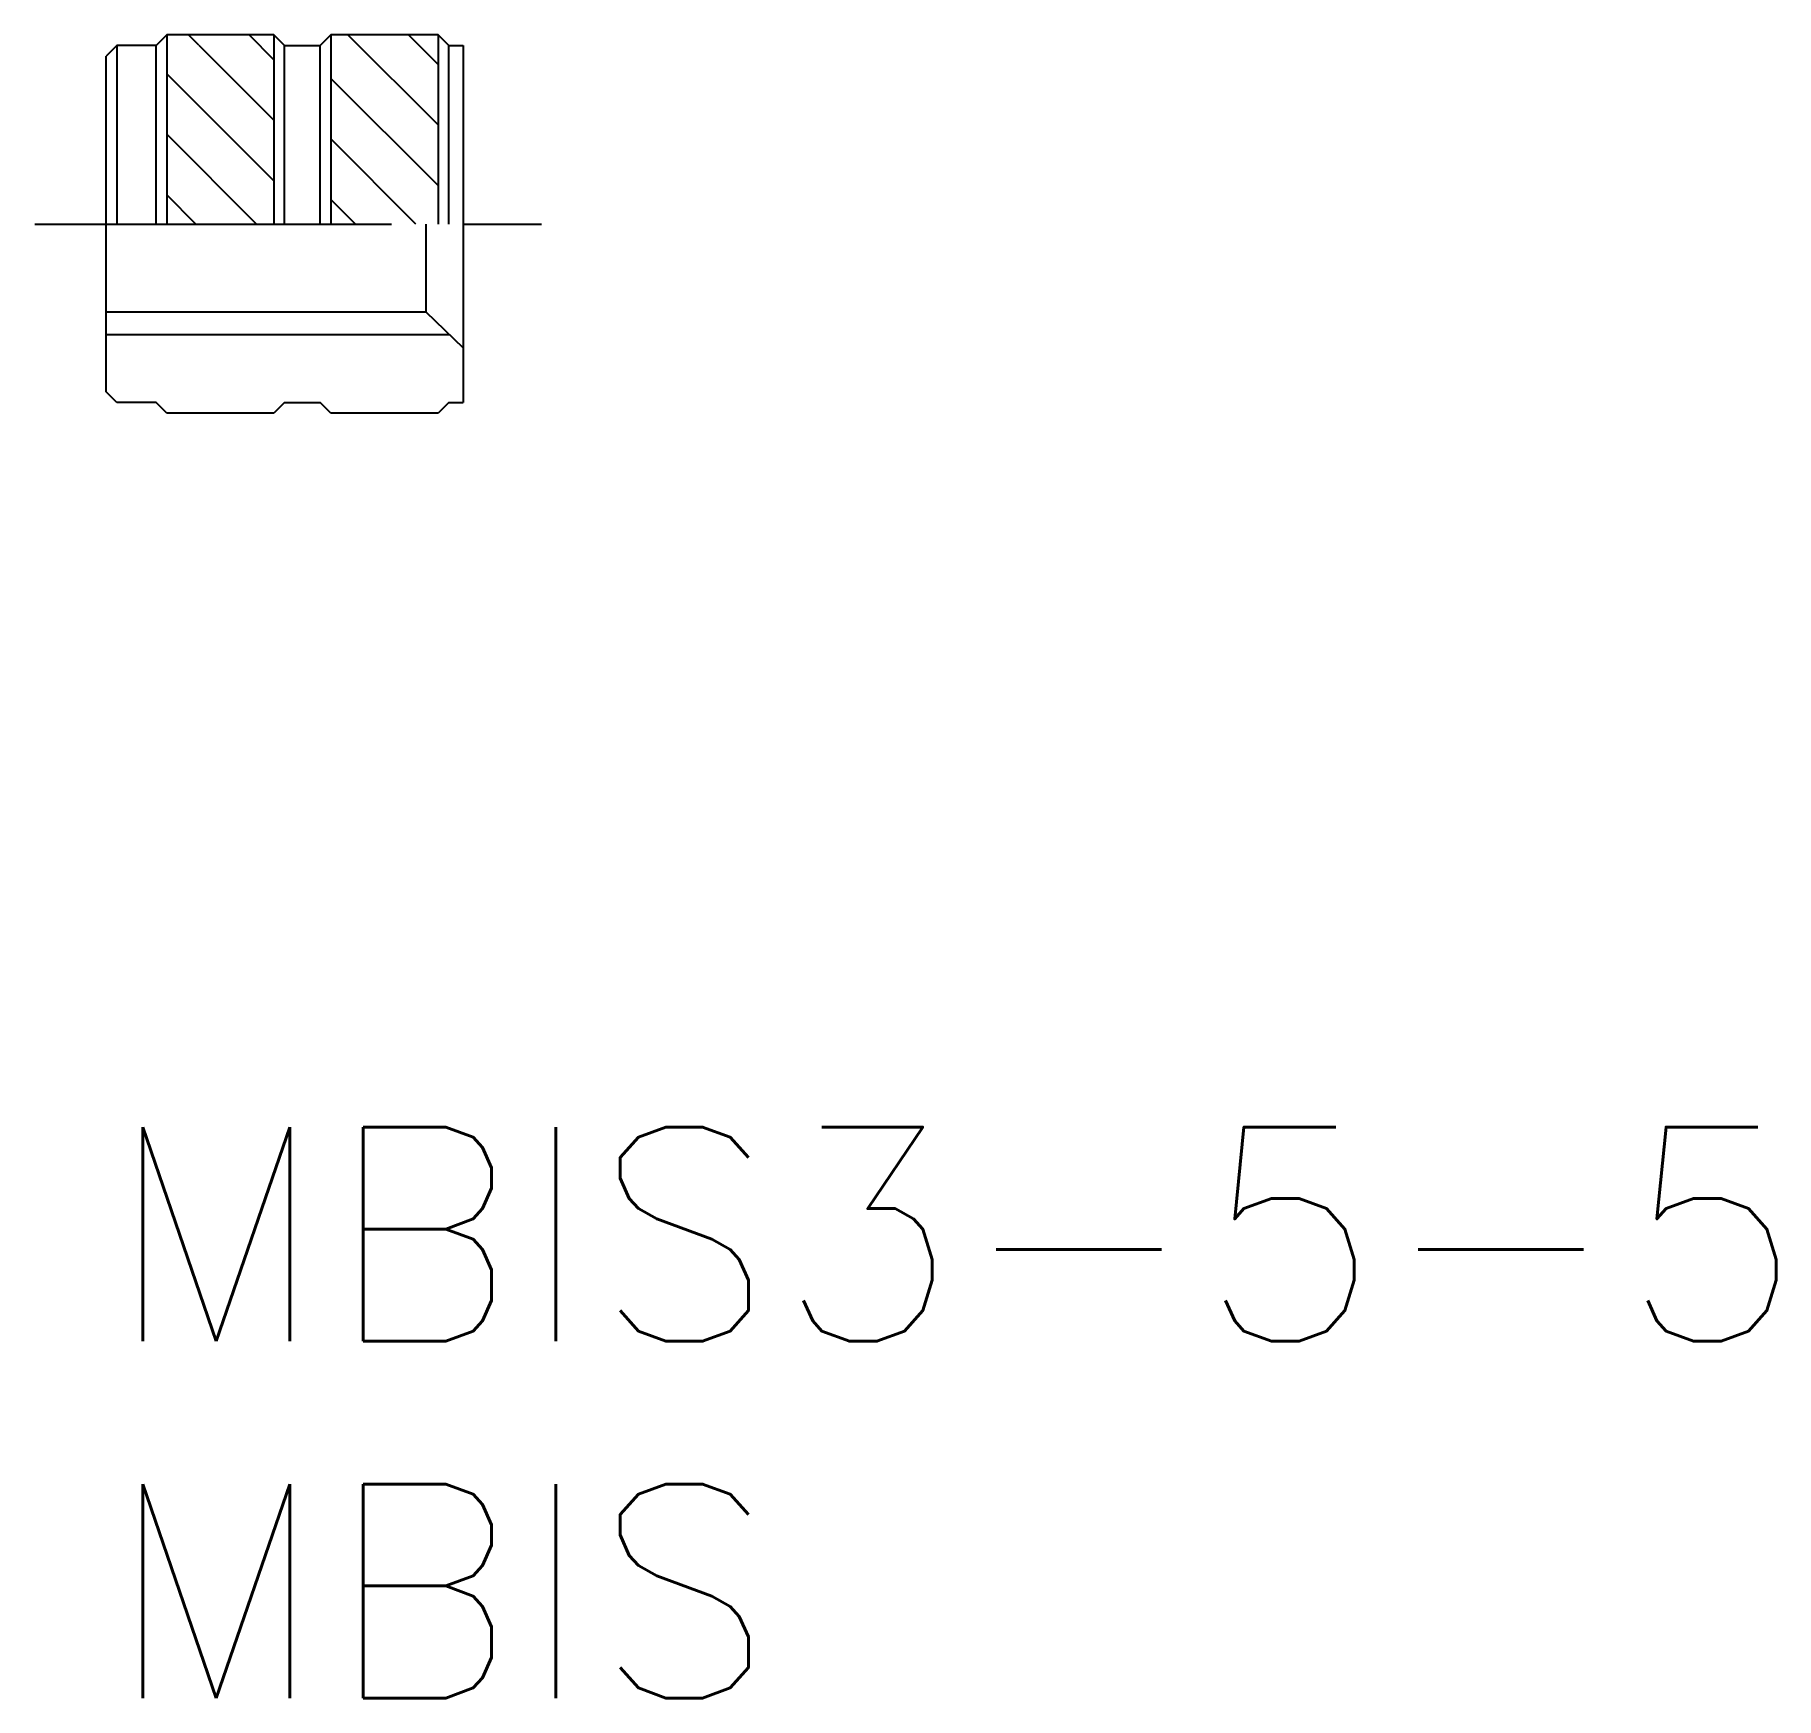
# Model space of a CAD drawing. Extents: x -1 to 23.4, y -8 to 15.3.
import ezdxf

# ---------------------------------------------------------------- set-up
doc = ezdxf.new("R2010")
doc.units = 0
doc.header["$LTSCALE"] = 0.5
doc.linetypes.add('CENTER', pattern=[50.8, 31.75, -6.35, 6.35, -6.35])
doc.linetypes.add('DASHDOT', pattern=[17, 10, -2, 3, -2])
for name, color, linetype in [('MSM_CENTER', 1, 'CENTER'), ('MSM_CONTINUOUS', 7, 'CONTINUOUS'), ('MSM_NARROW', 5, 'CONTINUOUS'), ('MSM_PART_NUMBER', 7, 'CONTINUOUS')]:
    doc.layers.add(name, color=color, linetype=linetype)
doc.styles.get("Standard").update_dxf_attribs({"font": 'txt.shx', "height": 3, "bigfont": 'bigfont.shx'})

msp = doc.modelspace()

# ---------------------------------------------------------------- linework, layer by layer
at = {"layer": 'MSM_CENTER', "linetype": 'DASHDOT'}
msp.add_line((-1, 12.65), (6.1, 12.65), dxfattribs=at)
at = {"layer": 'MSM_CONTINUOUS'}
for p, q in [((0.15, 15.15), (0, 15)), ((0.7, 15.15), (0.15, 15.15)), ((0.15, 15.15), (0.15, 12.65)), ((0.85, 15.3), (0.7, 15.15)), ((0.7, 12.65), (0.7, 15.15)), ((2.35, 15.3), (0.85, 15.3)), ((0.85, 15.3), (0.85, 12.65)), ((1.299, 15.155), (1.154, 15.3)), ((2.35, 14.104), (1.304, 15.15)), ((2.35, 14.952), (2.002, 15.3)), ((2.5, 15.15), (2.35, 15.3)), ((2.35, 15.3), (2.35, 12.65)), ((2.5, 15.15), (3, 15.15)), ((2.5, 12.65), (2.5, 15.15)), ((3.15, 15.3), (3, 15.15)), ((3, 12.65), (3, 15.15)), ((4.65, 15.3), (3.15, 15.3)), ((3.15, 15.3), (3.15, 12.65)), ((4.65, 14.038), (3.388, 15.3)), ((4.65, 14.886), (4.236, 15.3)), ((4.8, 15.15), (4.65, 15.3)), ((4.65, 15.3), (4.65, 12.65)), ((4.8, 15.15), (5, 15.15)), ((4.8, 12.65), (4.8, 15.15)), ((5, 15.15), (5, 10.15)), ((0, 10.3), (0, 15)), ((2.35, 13.255), (0.85, 14.755)), ((4.65, 13.189), (3.15, 14.689)), ((2.107, 12.65), (0.85, 13.907)), ((4.341, 12.65), (3.15, 13.841)), ((1.258, 12.65), (0.85, 13.058)), ((3.492, 12.65), (3.15, 12.992)), ((4.477, 12.65), (4.477, 11.421)), ((0, 11.421), (4.477, 11.421)), ((4.477, 11.421), (5, 10.915)), ((0.15, 10.15), (0, 10.3)), ((0.7, 10.15), (0.15, 10.15)), ((0.85, 10), (0.7, 10.15)), ((2.5, 10.15), (2.35, 10)), ((2.5, 10.15), (3, 10.15)), ((3.15, 10), (3, 10.15)), ((4.8, 10.15), (4.65, 10)), ((4.8, 10.15), (5, 10.15)), ((2.35, 10), (0.85, 10)), ((4.65, 10), (3.15, 10))]:
    msp.add_line(p, q, dxfattribs=at)
at = {"layer": 'MSM_NARROW', "linetype": 'CONTINUOUS'}
msp.add_line((0, 11.102), (4.807, 11.102), dxfattribs=at)

# ---------------------------------------------------------------- texts
at = {"layer": 'MSM_PART_NUMBER'}
for s, p in [('MBIS3-5-5', (0, -3)), ('MBIS', (0, -8))]:
    msp.add_text(s, height=3, dxfattribs=at).set_placement(p)

doc.saveas('drawing.dxf')
